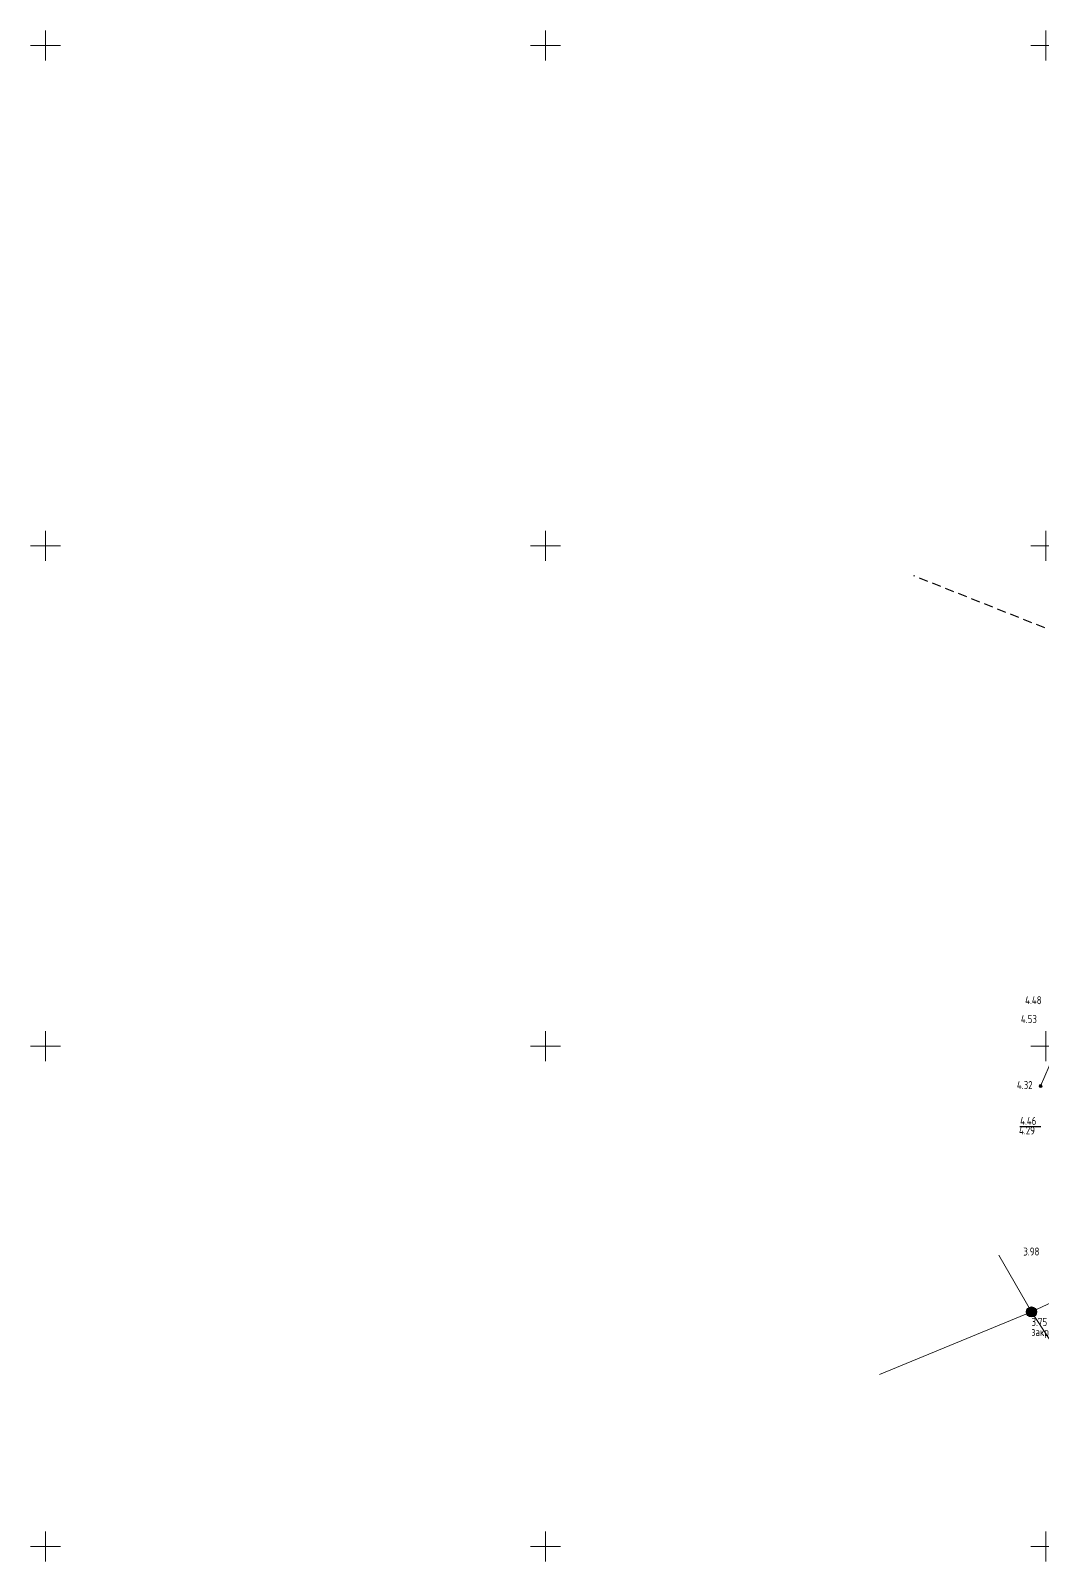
# Model space of a CAD drawing. Header units: metres. Extents: x 24337 to 25822, y 26642 to 34102.
# Drawn here: x 24387.1 to 24488.3, y 33198.5 to 33351.5 of the extents above; entities that cross this region are included whole.
import ezdxf

# ---------------------------------------------------------------- set-up
doc = ezdxf.new("R2010")
doc.units = ezdxf.units.M
doc.linetypes.add('AI9-LType1', pattern=[1.397, 0.889, -0.508])
for name, color, linetype in [('02_Сетка', 7, 'Continuous'), ('10_Границы покрытий и угодий', 7, 'Continuous'), ('35_Телефон', 7, 'Continuous'), ('44_Крышки колодцев', 7, 'Continuous'), ('45_Номера колодцев', 7, 'Continuous'), ('61_Отметки высоты поверхности', 7, 'Continuous')]:
    doc.layers.add(name, color=color, linetype=linetype)
doc.styles.add('LIKE11', font='bm431.shx')
doc.styles.get("Standard").update_dxf_attribs({"font": 'GOST_0.TTF', "height": 2})
doc.linetypes.add('g5_133_t', pattern='A,4,[27,GUGK_2005.shx,S=0.8,R=0,X=0,Y=0],4,-2', length=10)

# ---------------------------------------------------------------- blocks, each defined once
blk = doc.blocks.new('g5_330')
at = {"linetype": 'ByBlock'}
blk.add_hatch(color=0, dxfattribs=at).paths.add_polyline_path([(-0.3, 0, 1), (0.3, 0, 1)])
at = {"color": 0, "linetype": 'ByBlock', "lineweight": -2}
blk.add_circle((0, 0), 0.3, dxfattribs=at)
at = {"color": 0, "linetype": 'ByBlock', "lineweight": 15, "flags": 12}
for tag, p in [('number', (-7.62, -0.8)), ('z', (0.5, -0.8))]:
    blk.add_attdef(tag, p, '', height=1.6, dxfattribs=at)
blk = doc.blocks.new('g5_117sv')
h = blk.add_hatch(color=255)
h.paths.add_polyline_path([(-0.08, 0.92, 0.390634), (-0.93, 0, 0.11106), (-0.84, -0.4), (-0.08, 0.04)])
h.paths.add_polyline_path([(0.07, 0.04), (0.84, -0.4, 0.11106), (0.92, 0, 0.390634), (0.07, 0.92)])
h.paths.add_polyline_path([(-0.76, -0.53, 0.524447), (0.76, -0.53), (0, -0.09)])
at = {"color": 0, "flags": 128}
for points in [[(0, 1), (0, 0)], [(0, 0), (-0.87, -0.5)], [(0.87, -0.5), (0, 0)]]:
    blk.add_lwpolyline(points, dxfattribs=at)
at = {"color": 0}
blk.add_circle((0, 0), 1, dxfattribs=at)
at = {"style": 'LIKE11', "flags": 8}
for tag, p in [('Номер', (0, 1.7)), ('Отметка кольца люка', (0, -2.8)), ('Отметка земли (возле него)', (0, -4.8)), ('Верх прокладки', (0, -6.8)), ('Низ прокладки', (0, -8.8))]:
    blk.add_attdef(tag, p, '', height=1.6, dxfattribs=at)
blk = doc.blocks.new('g5_012')
at = {"color": 92, "linetype": 'ByBlock', "lineweight": -2}
for p, q in [((-3, 0), (3, 0)), ((0, -3), (0, 3))]:
    blk.add_line(p, q, dxfattribs=at)

msp = doc.modelspace()

# ---------------------------------------------------------------- linework, layer by layer
at = {"layer": '10_Границы покрытий и угодий', "color": 7, "linetype": 'Continuous', "lineweight": 20, "ltscale": 0.5, "flags": 128}
msp.add_lwpolyline([(24489.81, 33250), (24488.08, 33246.01)], dxfattribs=at)
at = {"layer": '35_Телефон', "color": 6, "linetype": 'g5_133_t', "lineweight": 20, "ltscale": 0.5, "flags": 128}
for points in [[(24471.97, 33217.17), (24487.18, 33223.43), (24513.07, 33235.57), (24516.65, 33236.96), (24552.55, 33249.23)], [(24483.9, 33229.12), (24487.18, 33223.43), (24490.71, 33218.03)]]:
    msp.add_lwpolyline(points, dxfattribs=at)
at = {"layer": '61_Отметки высоты поверхности', "flags": 128}
msp.add_lwpolyline([(24486, 33241.98), (24488.11, 33241.97)], dxfattribs=at)
at = {"layer": 'defpoints', "color": 5, "linetype": 'AI9-LType1', "flags": 128}
msp.add_lwpolyline([(24585.87, 33253.12), (24475.42, 33297)], dxfattribs=at)

# ---------------------------------------------------------------- block references
at = {"layer": '02_Сетка', "color": 92, "linetype": 'Continuous', "lineweight": 15, "ltscale": 0.5, "xscale": 0.5, "yscale": 0.5}
for p in [(24388.6, 33350), (24438.6, 33350), (24488.6, 33350), (24388.6, 33300), (24438.6, 33300), (24488.6, 33300), (24388.6, 33250), (24438.6, 33250), (24488.6, 33250), (24388.6, 33200), (24438.6, 33200), (24488.6, 33200)]:
    msp.add_blockref('g5_012', p, dxfattribs=at)
at = {"layer": '44_Крышки колодцев', "color": 7, "linetype": 'Continuous', "lineweight": 20, "xscale": 0.5, "yscale": 0.5, "zscale": 0.5}
msp.add_blockref('g5_117sv', (24487.18, 33223.43, 3.75), dxfattribs=at)
at = {"layer": '61_Отметки высоты поверхности', "color": 7, "linetype": 'Continuous', "lineweight": 20, "xscale": 0.5, "yscale": 0.5, "zscale": 0.5}
msp.add_blockref('g5_330', (24488.08, 33246.01, 4.31), dxfattribs=at)

# ---------------------------------------------------------------- texts
at = {"layer": '45_Номера колодцев', "color": 7, "linetype": 'Continuous', "lineweight": 15, "ltscale": 0.5}
for s, p in [('3.75', (24487.18, 33222.03)), ('закрыт', (24487.18, 33221.03))]:
    msp.add_text(s, height=0.8, dxfattribs=at).set_placement(p)
at = {"layer": '61_Отметки высоты поверхности', "color": 7, "linetype": 'Continuous', "lineweight": 15, "ltscale": 0.5}
for s, p in [('4.48', (24486.54, 33254.19)), ('4.53', (24486.12, 33252.31)), ('4.32', (24485.72, 33245.71)), ('4.46', (24486.04, 33242.13)), ('4.29', (24485.93, 33241.17)), ('3.98', (24486.36, 33229.07))]:
    msp.add_text(s, height=0.8, dxfattribs=at).set_placement(p)

doc.saveas('drawing.dxf')
